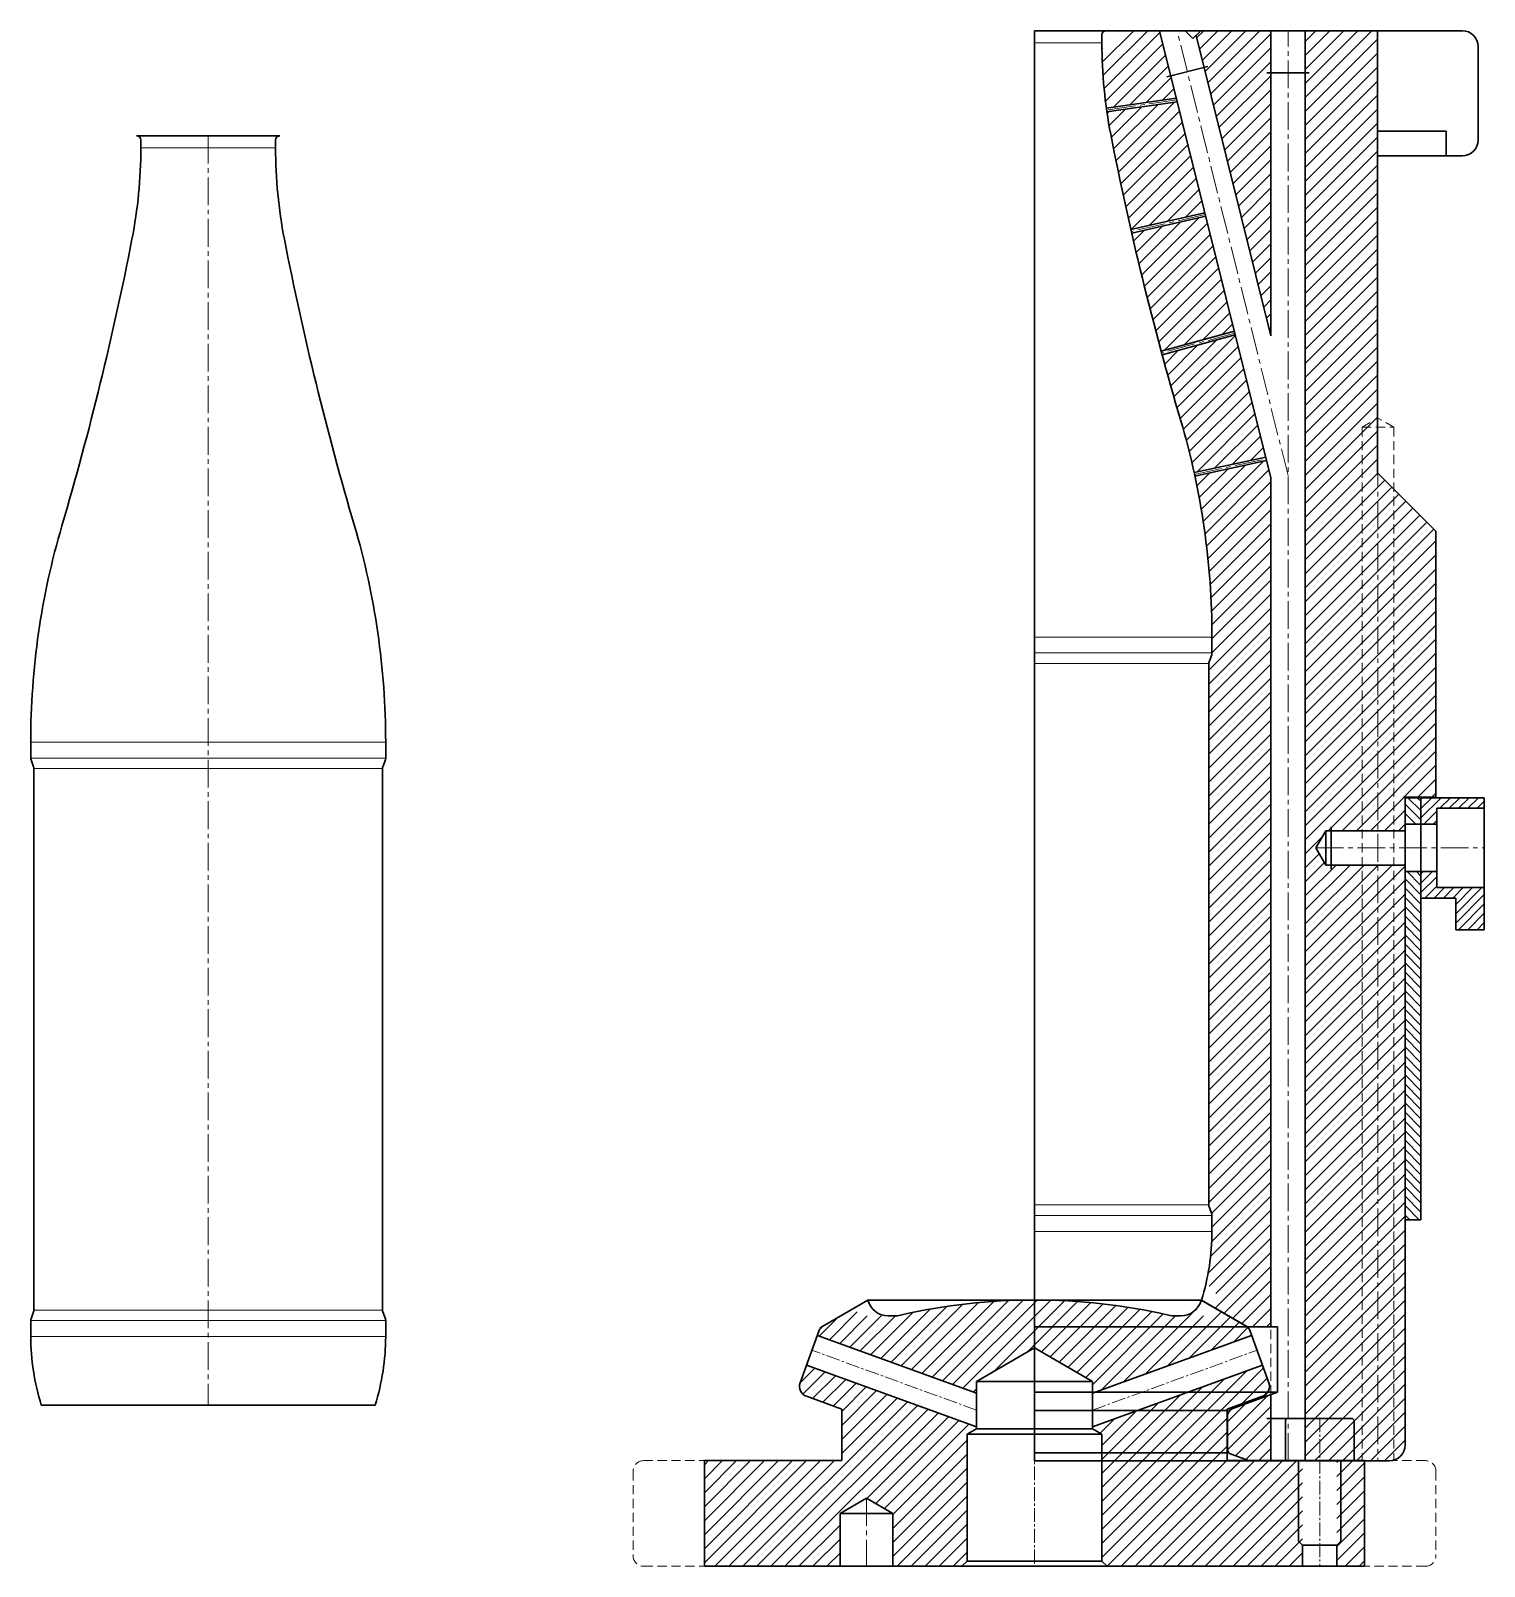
# Model space of a CAD drawing. Extents: x -199 to 780, y -94 to 506.
# Drawn here: x 505.3 to 780.5, y -18.6 to 272.1 of the extents above; entities that cross this region are included whole.
import ezdxf

# ---------------------------------------------------------------- set-up
doc = ezdxf.new("R2010")
doc.units = 0
doc.header["$LTSCALE"] = 7
doc.header["$MEASUREMENT"] = 0
doc.linetypes.add('CENTER2', pattern=[1.125, 0.75, -0.125, 0.125, -0.125])
doc.linetypes.add('HIDDEN', pattern=[0.375, 0.25, -0.125])
for name, color, linetype, lineweight in [('1', 1, 'CENTER2', 15), ('2', 2, 'HIDDEN', 15), ('3', 3, 'CONTINUOUS', 30), ('8', 252, 'CONTINUOUS', 15)]:
    doc.layers.add(name, color=color, linetype=linetype, lineweight=lineweight)

# ---------------------------------------------------------------- blocks, each defined once
blk = doc.blocks.new('A$C58AE52EC')
at = {"layer": '8'}
h = blk.add_hatch(dxfattribs=at)
h.set_pattern_fill('ANSI31', color=2, scale=15)
h.set_pattern_definition([(45, (-13.638, -9.4665), (-1.325825, 1.325825), [])])
h.paths.add_polyline_path([(0, -9.05), (0, 0, 0.056052), (-25.34, -2.85, -0.056052), (-26.68, -3), (-27.68, -3, -0.138201), (-29.77, -2.41, -0.447855), (-34.15, -1.5), (-39.95, -4.85, 0.176327), (-40.83, -5.9), (-41.11, -6.68), (-11, -17.64), (-11, -15.4)])
h.paths.add_polyline_path([(41.11, -6.68), (40.83, -5.9, 0.176327), (39.95, -4.85), (34.15, -1.5, -0.447855), (29.77, -2.41, -0.138201), (27.68, -3), (26.68, -3, -0.056052), (25.34, -2.85, 0.056052), (0, 0), (0, -9.05), (11, -15.4), (11, -17.64)])
h.paths.add_polyline_path([(-12.75, -25.4), (-11, -24.39), (-11, -24.03), (-43.17, -12.32), (-44.38, -15.65, 0.414214), (-43.18, -18.22), (-36.5, -20.65), (-36.5, -30.4), (-62.5, -30.4), (-62.5, -50.4), (-36.8, -50.4), (-36.8, -40.4), (-31.8, -37.51), (-26.8, -40.4), (-26.8, -50.4), (-13.75, -50.4), (-12.75, -49.4)])
h.paths.add_polyline_path([(50, -30.4), (36.5, -30.4), (36.5, -20.65), (43.18, -18.22, 0.414214), (44.38, -15.65), (43.17, -12.32), (11, -24.03), (11, -24.39), (12.75, -25.4), (12.75, -49.4), (13.75, -50.4), (50, -50.4), (50, -45.65)])
h.paths.add_polyline_path([(62.5, -30.4), (58, -30.4), (58, -45.65), (58, -50.4), (62.5, -50.4)])
h.paths.add_polyline_path([(58, -45.65), (57.25, -46.4), (57.25, -50.4), (58, -50.4)])
h.paths.add_polyline_path([(58, -30.4), (57.25, -30.4), (57.25, -45.65), (58, -45.65)])
h.paths.add_polyline_path([(58, -45.65), (57.25, -45.65), (57.25, -46.4)])
h.paths.add_polyline_path([(50.75, -30.4), (50, -30.4), (50, -45.65), (50.75, -45.65)])
h.paths.add_polyline_path([(50.75, -45.65), (50, -45.65), (50.75, -46.4)], flags=17)
h.paths.add_polyline_path([(50.75, -46.4), (50, -45.65), (50, -50.4), (50.75, -50.4)])
h.paths.add_polyline_path([(-36.68, -34.02), (-28.67, -34.02), (-28.67, -29.52), (-36.68, -29.52)], flags=24)
h.paths.add_polyline_path([(-19.01, -47.98), (-19.01, -42.82), (-23.51, -42.82), (-23.51, -47.98)], flags=24)
h.paths.add_polyline_path([(21.9, -40.88), (21.9, -34.92), (17.4, -34.92), (17.4, -40.88)], flags=24)
h.paths.add_polyline_path([(29.33, -35.82), (29.33, -29.98), (24.83, -29.98), (24.83, -35.82)], flags=24)
at = {"layer": '1', "color": 2, "ltscale": 0.5}
for p, q in [((0, 0), (0, -50.4)), ((-11, -20.83), (-42.14, -9.5)), ((11, -20.83), (42.14, -9.5)), ((54, -22.4), (54, -50.4))]:
    blk.add_line(p, q, dxfattribs=at)
at = {"layer": '1', "color": 2}
blk.add_line((-31.8, -37.51), (-31.8, -50.4), dxfattribs=at)
at = {"layer": '2', "color": 2}
for p, q in [((-40.83, -5.9), (-40.58, -5.21)), ((-39.95, -4.85), (-40.58, -5.21)), ((39.95, -4.85), (40.58, -5.21)), ((40.83, -5.9), (40.58, -5.21)), ((-74, -30.4), (-62.5, -30.4)), ((74, -30.4), (62.5, -30.4)), ((-76, -32.4), (-76, -48.4)), ((76, -32.4), (76, -48.4)), ((-74, -50.4), (-62.5, -50.4)), ((74, -50.4), (62.5, -50.4))]:
    blk.add_line(p, q, dxfattribs=at)
for centre, start, end in [((-74, -32.4), 90, 180), ((74, -32.4), 0, 90), ((-74, -48.4), 180, 270), ((74, -48.4), 270, 0)]:
    blk.add_arc(centre, 2, start, end, dxfattribs=at)
at = {"layer": '3', "color": 2}
for p, q in [((-31.55, 0), (0, 0)), ((31.55, 0), (0, 0)), ((-31.55, 0), (-39.95, -4.85)), ((31.55, 0), (39.95, -4.85)), ((-27.68, -3), (-26.68, -3)), ((27.68, -3), (26.68, -3)), ((-44.38, -15.65), (-40.83, -5.9)), ((-11, -17.64), (-41.11, -6.68)), ((11, -17.64), (41.11, -6.68)), ((44.38, -15.65), (40.83, -5.9)), ((-11, -15.4), (0, -9.05)), ((-11, -15.4), (0, -9.05)), ((11, -15.4), (0, -9.05)), ((-11, -24.03), (-43.17, -12.32)), ((11, -24.03), (43.17, -12.32)), ((0, -15.4), (-11, -15.4)), ((-11, -15.4), (-11, -24.39)), ((0, -15.4), (-11, -15.4)), ((0, -15.4), (11, -15.4)), ((11, -15.4), (11, -24.39)), ((-36.5, -20.65), (-43.18, -18.22)), ((36.5, -20.65), (43.18, -18.22)), ((-36.5, -20.65), (-36.5, -30.4)), ((36.5, -20.65), (36.5, -30.4)), ((48, -22.4), (60, -22.4)), ((-12.75, -25.4), (-11, -24.39)), ((-12.75, -25.4), (0, -25.4)), ((-11, -24.39), (0, -24.39)), ((11, -24.39), (0, -24.39)), ((12.75, -25.4), (0, -25.4)), ((12.75, -25.4), (11, -24.39)), ((-62.5, -30.4), (-36.5, -30.4)), ((62.5, -30.4), (36.5, -30.4)), ((62.5, -30.4), (62.5, -50.4)), ((-36.8, -40.4), (-31.8, -37.51)), ((-26.8, -40.4), (-31.8, -37.51)), ((-36.8, -40.4), (-26.8, -40.4)), ((50, -45.65), (50.75, -46.4)), ((50.75, -46.4), (54, -46.4)), ((50.75, -46.4), (50.75, -50.4)), ((57.25, -46.4), (54, -46.4)), ((58, -45.65), (57.25, -46.4)), ((57.25, -46.4), (57.25, -50.4)), ((-12.75, -49.4), (-13.75, -50.4)), ((-12.75, -49.4), (0, -49.4)), ((12.75, -49.4), (0, -49.4)), ((12.75, -49.4), (13.75, -50.4)), ((-62.5, -50.4), (0, -50.4)), ((62.5, -50.4), (0, -50.4))]:
    blk.add_line(p, q, dxfattribs=at)
at = {"layer": '3', "color": 2, "ltscale": 0.5}
for p, q in [((47.5, -22.9), (47.5, -30.4)), ((60.5, -22.9), (60.5, -30.4)), ((-12.75, -25.4), (-12.75, -49.4)), ((12.75, -25.4), (12.75, -49.4)), ((-62.5, -30.4), (-62.5, -50.4)), ((50, -30.4), (50, -45.65)), ((58, -30.4), (58, -45.65)), ((-36.8, -40.4), (-36.8, -50.4)), ((-26.8, -40.4), (-26.8, -50.4))]:
    blk.add_line(p, q, dxfattribs=at)
at = {"layer": '3', "color": 2}
for centre, radius, start, end in [((-27.68, 1), 4, 194.4775, 270), ((0, -114.11), 114.11, 77.1674, 102.8326), ((27.68, 1), 4, 270, 345.5225), ((-26.68, 3), 6, 270, 282.8326), ((26.68, 3), 6, 257.1674, 270), ((-38.95, -6.58), 2, 120, 160), ((38.95, -6.58), 2, 20, 60), ((-42.5, -16.34), 2, 160, 250), ((42.5, -16.34), 2, 290, 20), ((48, -22.9), 0.5, 90, 180)]:
    blk.add_arc(centre, radius, start, end, dxfattribs=at)
at = {"layer": '3', "color": 2, "ltscale": 0.5}
blk.add_arc((60, -22.9), 0.5, 0, 90, dxfattribs=at)
blk = doc.blocks.new('A$C40732B54')
at = {"layer": '8'}
h = blk.add_hatch(dxfattribs=at)
h.set_pattern_fill('ANSI31', scale=15)
h.set_pattern_definition([(45, (-79.7259, -39.1683), (-1.325825, 1.325825), [])])
h.paths.add_polyline_path([(23.65, 240.3), (22.88, 240.3), (25.05, 231.57), (25.78, 231.75)], flags=17)
h.paths.add_polyline_path([(31.2, 240), (30.58, 239.38), (32.09, 233.32), (32.82, 233.51)])
h.paths.add_polyline_path([(44.75, 240.3), (44, 240.3), (44, 232.3), (44.75, 232.3)], flags=17)
h.paths.add_polyline_path([(52, 240.3), (51.25, 240.3), (51.25, 232.3), (52, 232.3)], flags=17)
h.paths.add_polyline_path([(22.88, 240.3), (15.98, 240.3, -0.460309), (12.75, 237.07, 0.031864), (13.6, 225.65), (26.83, 227.53), (25.78, 231.75), (25.05, 231.57)])
h.paths.add_polyline_path([(27, 226.85), (13.7, 224.95, 0.011959), (14.43, 220.71, 0.007696), (18.25, 202.64), (32.24, 205.84)])
h.paths.add_polyline_path([(32.41, 205.16), (18.41, 201.96, 0.009586), (23.98, 179.64), (37.84, 183.39)])
h.paths.add_polyline_path([(38.01, 182.71), (24.16, 178.96, 0.005412), (27.69, 166.46, -0.017491), (30.22, 156.64), (43.77, 159.59)])
h.paths.add_polyline_path([(44.75, 232.3), (44, 232.3), (44, 240.3), (31.5, 240.3), (31.2, 240), (32.82, 233.51), (32.09, 233.32), (44.75, 182.54)])
h.paths.add_polyline_path([(44.75, 155.67), (43.94, 158.91), (30.37, 155.96, -0.052957), (33.6, 125.5), (33.6, 122.32), (33.06, 120.84, 0.087559), (33, 120.5), (33, 18, 0.087559), (33.06, 17.66), (33.66, 16), (33.6, 16), (33.6, 13, -0.059049), (32.4, 2.89, -0.49041), (34.2, -1.5), (40.35, -5.05), (44.75, -5.05)])
h.paths.add_polyline_path([(76, 145.55), (64.95, 156.6), (64.95, 240.3), (52, 240.3), (52, 232.3), (51.25, 232.3), (51.25, -22.45), (52, -22.45), (52, -30.45), (67.15, -30.45, 0.414214), (70.15, -27.45), (70.15, 81.6), (56.15, 81.6), (56.15, 82.35), (55.15, 82.35), (53.27, 85.6), (55.15, 88.85), (56.15, 88.85), (56.15, 89.6), (70.15, 89.6), (70.15, 95.2), (76, 95.2)])
h.paths.add_polyline_path([(70.15, 89.6), (56.15, 89.6), (56.15, 88.85), (70.15, 88.85)], flags=17)
h.paths.add_polyline_path([(70.15, 82.35), (56.15, 82.35), (56.15, 81.6), (70.15, 81.6)], flags=17)
h.paths.add_polyline_path([(52, -22.45), (51.25, -22.45), (51.25, -30.45), (52, -30.45)], flags=17)
h.paths.add_polyline_path([(44.75, -22.45), (44, -22.45), (44, -30.45), (44.75, -30.45)])
h.paths.add_polyline_path([(44, -22.45), (44.75, -22.45), (44.75, -17.91), (37.54, -20.53, 0.315299), (36.55, -21.94), (36.55, -28.25, 0.315299), (37.21, -29.19), (40.67, -30.45), (44, -30.45)])
h.paths.add_polyline_path([(55.76, -18.71), (57.04, -25.93), (61.47, -25.15), (60.2, -17.93)], flags=24)
h.paths.add_polyline_path([(60.01, 64.41), (65.29, 64.41), (65.29, 68.91), (60.01, 68.91)], flags=24)
h.paths.add_polyline_path([(60.57, 73.41), (65.73, 73.41), (65.73, 77.91), (60.57, 77.91)], flags=24)
h.paths.add_polyline_path([(43.31, 54.07), (52.69, 54.07), (52.69, 58.57), (43.31, 58.57)], flags=9)
h.paths.add_polyline_path([(53.09, 129.88), (63.51, 129.88), (63.51, 134.38), (53.09, 134.38)], flags=24)
h.paths.add_polyline_path([(37.07, 217.87), (43.66, 218.68), (43.11, 223.15), (36.52, 222.34)], flags=24)
h.paths.add_polyline_path([(23.58, 219.01), (25.85, 209.9), (30.21, 210.99), (27.94, 220.1)], flags=24)
h.paths.add_polyline_path([(19.57, 192.86), (28.68, 195.13), (27.59, 199.5), (18.48, 197.23)], flags=25)
h = blk.add_hatch(dxfattribs=at)
h.set_pattern_fill('ANSI31', scale=10, angle=90, style=0)
h.set_pattern_definition([(135, (-127.1053, -127.2647), (-0.8838835, -0.8838835), [])])
h.paths.add_polyline_path([(73.15, 15.2), (73.15, 24.6), (70.15, 24.6), (70.15, 15.2)])
h.paths.add_polyline_path([(70.15, 24.6), (73.15, 24.6), (73.15, 48.6), (70.15, 48.6)])
h.paths.add_polyline_path([(70.15, 48.6), (73.15, 48.6), (73.15, 60.6), (70.15, 60.6)])
h.paths.add_polyline_path([(73.15, 81.1), (70.15, 81.1), (70.15, 60.6), (73.15, 60.6)])
h.paths.add_polyline_path([(73.15, 95.1), (70.15, 95.1), (70.15, 90.1), (73.15, 90.1)])
h = blk.add_hatch(dxfattribs=at)
h.set_pattern_fill('ANSI31', scale=10, style=0)
h.set_pattern_definition([(45, (-127.1053, -127.2647), (-0.8838835, 0.8838835), [])])
h.paths.add_polyline_path([(76.15, 93.1), (85.15, 93.1), (85.15, 95.1), (73.15, 95.1), (73.15, 90.1), (76.15, 90.1)])
h.paths.add_polyline_path([(76.15, 78.1), (76.15, 81.1), (73.15, 81.1), (73.15, 76.1), (79.75, 76.1), (79.75, 70.1), (85.15, 70.1), (85.15, 78.1)])
at = {"layer": '1', "color": 7}
for p, q in [((48, 156.07), (27, 240.3)), ((48, -30.45), (48, 240.3)), ((26.92, 227.19), (13.65, 225.3)), ((32.33, 205.5), (18.33, 202.3)), ((37.92, 183.05), (24.07, 179.3)), ((65, 166.98), (65, -30.45)), ((30.29, 156.3), (43.86, 159.25)), ((53.27, 85.6), (85.15, 85.6))]:
    blk.add_line(p, q, dxfattribs=at)
at = {"layer": '2', "color": 7}
for p, q in [((62, 165.25), (65, 166.98)), ((68, 165.25), (65, 166.98)), ((62, 165.25), (68, 165.25)), ((62, 165.25), (62, -30.45)), ((68, 165.25), (68, -30.33)), ((44.75, -17.91), (44.75, -5.05)), ((36.55, -20.89), (37.54, -20.53)), ((36.55, -20.89), (36.55, -21.94)), ((36.55, -28.25), (36.55, -28.95)), ((36.55, -28.95), (37.21, -29.19))]:
    blk.add_line(p, q, dxfattribs=at)
at = {"layer": '3', "color": 7}
for p, q in [((0, 240.3), (0, -30.45)), ((0, 240.3), (81, 240.3)), ((12.75, 238), (12.75, 239.5)), ((44.75, 155.67), (23.65, 240.3)), ((30, 238.8), (28.5, 240.3)), ((30, 238.8), (31.5, 240.3)), ((44.75, 182.54), (30.58, 239.38)), ((44.75, 182.54), (44.75, 240.3)), ((51.25, -30.45), (51.25, 240.3)), ((64.95, 240.3), (64.95, 156.6)), ((84, 237.3), (84, 219.6)), ((25.05, 231.57), (32.82, 233.51)), ((44, 232.3), (52, 232.3)), ((26.83, 227.53), (13.6, 225.65)), ((27, 226.85), (13.7, 224.95)), ((64.95, 221.3), (77.95, 221.3)), ((77.95, 221.3), (77.95, 216.6)), ((64.95, 216.6), (81, 216.6)), ((32.24, 205.84), (18.25, 202.64)), ((32.41, 205.16), (18.41, 201.96)), ((37.84, 183.39), (23.98, 179.64)), ((38.01, 182.71), (24.16, 178.96)), ((30.22, 156.64), (43.77, 159.59)), ((30.37, 155.96), (43.94, 158.91)), ((44.75, -5.05), (44.75, 155.67)), ((64.95, 156.6), (76, 145.55)), ((76, 145.55), (76, 95.2)), ((33.6, 125.5), (33.6, 122.5)), ((33.54, 122.16), (33.06, 120.84)), ((33, 120.5), (33, 18)), ((70.15, 95.2), (76, 95.2)), ((70.15, 95.2), (70.15, -27.45)), ((70.15, 95.1), (85.15, 95.1)), ((73.15, 95.1), (73.15, 15.2)), ((76.15, 93.1), (85.15, 93.1)), ((76.15, 93.1), (76.15, 78.1)), ((85.15, 95.1), (85.15, 70.1)), ((55.15, 88.85), (53.27, 85.6)), ((55.15, 88.85), (55.15, 82.35)), ((55.15, 88.85), (70.15, 88.85)), ((56.15, 89.6), (56.15, 81.6)), ((70.15, 90.1), (76.15, 90.1)), ((55.15, 82.35), (53.27, 85.6)), ((55.15, 82.35), (70.15, 82.35)), ((70.15, 81.1), (76.15, 81.1)), ((73.15, 76.1), (79.75, 76.1)), ((76.15, 78.1), (85.15, 78.1)), ((79.75, 76.1), (79.75, 70.1)), ((79.75, 70.1), (85.15, 70.1)), ((33.54, 16.34), (33.06, 17.66)), ((33.6, 16), (33.6, 13)), ((70.15, 15.2), (73.15, 15.2)), ((0, 0), (31.6, 0)), ((31.6, 0), (40.35, -5.05)), ((0, -5.05), (46, -5.05)), ((46, -5.05), (46, -17.45)), ((46, -17.45), (0, -17.45)), ((37.54, -20.53), (46, -17.45)), ((44.75, -30.45), (44.75, -17.91)), ((0, -20.89), (36.55, -20.89)), ((36.55, -21.94), (36.55, -28.25)), ((44, -22.45), (52, -22.45)), ((36.55, -28.95), (0, -28.95)), ((0, -30.45), (67.15, -30.45)), ((37.21, -29.19), (40.67, -30.45))]:
    blk.add_line(p, q, dxfattribs=at)
for centre, radius, start, end in [((13.55, 239.5), 0.8, 90, 180), ((81, 237.3), 3, 0, 90), ((102.75, 238), 90, 180, 191.0756), ((603.25, 335.97), 600, 191.0756, 196.41032), ((81, 219.6), 3, 270, 0), ((-111.4, 125.5), 145, 0, 16.4103), ((32.6, 122.5), 1, 339.984, 0), ((34, 120.5), 1, 159.984, 180), ((34, 18), 1, 180, 200.016), ((32.6, 16), 1, 0, 20.016), ((-9.65, 13), 43.25, 342.5077, 0), ((38.05, -21.94), 1.5, 110, 180), ((37.55, -28.25), 1, 180, 250), ((67.15, -27.45), 3, 270, 0)]:
    blk.add_arc(centre, radius, start, end, dxfattribs=at)
at = {"layer": '8', "color": 7}
for p, q in [((0, 238), (12.75, 238)), ((0, 125.5), (33.6, 125.5)), ((0, 122.5), (33.6, 122.5)), ((0, 120.5), (33, 120.5)), ((0, 18), (33, 18)), ((0, 16), (33.6, 16)), ((0, 13), (33.6, 13))]:
    blk.add_line(p, q, dxfattribs=at)

msp = doc.modelspace()

# ---------------------------------------------------------------- linework, layer by layer
at = {"layer": '1'}
msp.add_line((538.887, 252.2015), (538.887, 11.9015), dxfattribs=at)
at = {"layer": '3'}
for p, q in [((538.887, 252.2015), (525.337, 252.2015)), ((526.137, 249.9015), (526.137, 251.4015)), ((538.887, 252.2015), (552.437, 252.2015)), ((551.637, 249.9015), (551.637, 251.4015)), ((505.287, 137.4015), (505.287, 134.4015)), ((572.487, 137.4015), (572.487, 134.4015)), ((505.3474, 134.0592), (505.8266, 132.7438)), ((572.4266, 134.0592), (571.9474, 132.7438)), ((505.887, 132.4015), (505.887, 29.9015)), ((571.887, 132.4015), (571.887, 29.9015)), ((505.3474, 28.2438), (505.8266, 29.5592)), ((572.4266, 28.2438), (571.9474, 29.5592)), ((505.287, 27.9015), (505.287, 24.9015)), ((572.487, 27.9015), (572.487, 24.9015)), ((538.887, 11.9015), (507.287, 11.9015)), ((538.887, 11.9015), (570.487, 11.9015))]:
    msp.add_line(p, q, dxfattribs=at)
for centre, radius, start, end in [((525.337, 251.4015), 0.8, 0, 90), ((552.437, 251.4015), 0.8, 90, 180), ((436.137, 249.9015), 90, 348.924402, 0), ((641.637, 249.9015), 90, 180, 191.075598), ((-64.364, 347.8745), 600, 343.5896849, 348.9244022), ((1142.138, 347.8745), 600, 191.0755978, 196.4103151), ((650.287, 137.4015), 145, 163.589685, 180), ((427.487, 137.4015), 145, 0, 16.410315), ((506.287, 134.4015), 1, 180, 200.01596), ((571.487, 134.4015), 1, 339.98404, 0), ((504.887, 132.4015), 1, 0, 20.01596), ((572.887, 132.4015), 1, 159.98404, 180), ((504.887, 29.9015), 1, 339.98404, 0), ((572.887, 29.9015), 1, 180, 200.01596), ((506.287, 27.9015), 1, 159.98404, 180), ((571.487, 27.9015), 1, 0, 20.01596), ((548.537, 24.9015), 43.25, 180, 197.492325), ((529.237, 24.9015), 43.25, 342.507675, 0)]:
    msp.add_arc(centre, radius, start, end, dxfattribs=at)
at = {"layer": '8'}
for p, q in [((538.887, 249.9015), (526.137, 249.9015)), ((538.887, 249.9015), (551.637, 249.9015)), ((538.887, 137.4015), (505.287, 137.4015)), ((538.887, 137.4015), (572.487, 137.4015)), ((538.887, 134.4015), (505.287, 134.4015)), ((538.887, 134.4015), (572.487, 134.4015)), ((538.887, 132.4015), (505.887, 132.4015)), ((538.887, 132.4015), (571.887, 132.4015)), ((538.887, 29.9015), (505.887, 29.9015)), ((538.887, 29.9015), (571.887, 29.9015)), ((538.887, 27.9015), (505.287, 27.9015)), ((538.887, 27.9015), (572.487, 27.9015)), ((538.887, 24.9015), (505.287, 24.9015)), ((538.887, 24.9015), (572.487, 24.9015))]:
    msp.add_line(p, q, dxfattribs=at)

# ---------------------------------------------------------------- block references
for name in ['A$C40732B54', 'A$C58AE52EC']:
    msp.add_blockref(name, (695.3243, 31.787), dxfattribs=at)

doc.saveas('drawing.dxf')
